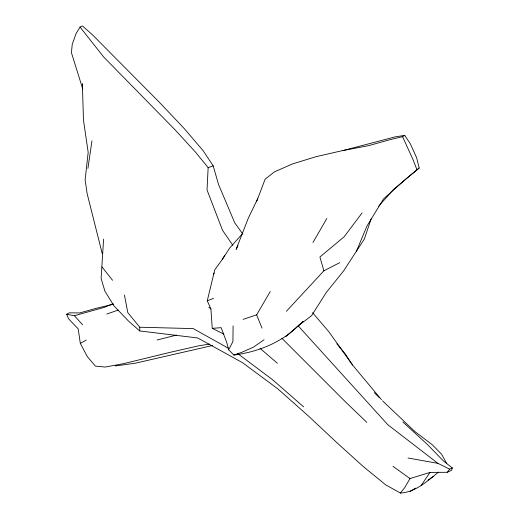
<?xml version="1.0" encoding="UTF-8"?>
<svg xmlns="http://www.w3.org/2000/svg" width="519" height="519" viewBox="0 0 519 519"><rect width="100%" height="100%" fill="white"/><g stroke="black" fill="none" stroke-linecap="round" stroke-linejoin="round"><path stroke-width="0.78" d="M233.096 325.848L232.908 341.554L228.645 349.761L233.855 355.054C257.45 352.038 281.253 342.748 298.289 325.763L299.398 324.777M242.743 233.933L234.776 222.911L218.499 184.349L213.205 165.872L203.195 150.77L184.063 128.375L159.923 102.866L92.401 34.741L82.456 25.95L80.056 27.066L103.69 56.999L174.884 129.633L195.332 151.937L208.151 167.65L207.023 189.902L222.495 230.241L232.869 245.357M438.516 472.128C427.234 481.132 415.563 492.252 400.409 493.05L385.747 484.889L363.469 466.717L336.883 442.681L308.37 415.959L277.775 388.802L242.503 362.658L197.707 337.966L139.767 330.947L128.576 321.151L114.031 305.912L104.916 291.224L101.114 278.476L103.592 239.162M87.932 168.383L91.954 140.818M223.799 334.054L212.245 328.345L210.915 308.941L207.263 300.786L214.769 269.822L222.223 259.565L229.878 247.79L242.697 233.446M402.88 422.012L427.208 444.283L443.486 461.015L452.309 467.924L451.614 470.259L447.346 472.284L429.985 472.433L409.984 478.55L404.677 487.691L400.409 493.05M371.143 218.836L364.319 239.077L343.52 271.054L326.321 292.411L311.588 315.669L298.289 325.763M256.827 201.093L265.125 179.146L274.447 171.873L292.437 163.952L315.961 156.712L342.242 150.672L368.607 145.651L390.619 139.501L402.562 136.692L404.736 135.368L410.341 143.802L416.588 157.62L419.183 168.02L393.467 189.532L378.695 206.153M356.313 251.579L366.842 226.258L383.47 198.998L406.046 178.821L419.183 168.02M257.625 198.861L248.361 218.038L236.106 249.392L237.981 245.818M312.989 242.47L326.821 218.48M243.132 319.347L256.646 314.832L270.237 291.529M213.393 274.402L214.211 273.02M222.223 259.565L224.701 255.413M80.056 27.066L76.021 33.67L72.238 44.316L71.434 52.698L82.735 89.002M421.143 485.499L429.985 472.433M447.346 472.284L449.642 469.15L452.309 467.924M362.113 212.868L344.181 236.748L319.925 257.009L323.882 270.814L286.371 311.309M300.507 323.791L303.284 321.332L285.671 336.779M264.054 339.75L253.544 347.094L241.595 352.388L233.855 355.054M427.961 480.075L433.157 476.682M410.127 491.499L415.492 488.12M209.468 344.084L198.466 345.862L172.172 351.85L122.899 363.813L105.13 367.05L95.431 366.129L87.315 356.624L80.315 343.377L78.187 328.871L68.566 318.815L66.692 314.255L69.228 312.834L79.699 312.938L96.197 308.331L113.239 304.27M80.315 343.377L86.251 340.062M323.882 270.814L339.705 262.679M113.123 303.673L104.293 307.345L74.431 315.714L66.692 314.255M207.263 300.786L213.543 298.38M208.151 167.65L213.205 165.872M106.739 314.079L118.202 310.07M342.488 150.698L395.056 136.912L404.736 135.368M157.147 339.984L176.557 335.066M212.492 345.505L135.323 363.209L115.348 365.947M212.245 328.345L221.165 327.677L226.732 342.436L228.645 349.761M124.443 295.052L127.791 312.587L139.715 327.217L193.295 328.611L228.587 348.366M408.044 458.005L437.9 463.357L449.642 469.15M392.974 466.341L409.984 478.55M237.702 353.588L272.41 379.597L303.602 406.831M437.9 463.357L387.823 424.73L298.289 325.964M208.813 307.313L210.915 308.941M259.967 348.262L277.399 363.268M382.529 400.811L414.752 431.451L432.139 444.64L441.585 454.183L446.703 463.525M366.81 422.362L345.103 401.505L281.856 338.232M374.309 392.675L379.214 397.548M74.431 315.714L82.625 324.855M312.607 312.717L328.838 331.725L352.518 364.98L381.426 399.636M336.896 343.818L344.94 353.51L352.518 364.98M102.035 266.941L112.539 280.273M402.562 136.692L413.176 159.988L416.945 169.694M256.646 314.832L262.024 328.164M102.217 253.577L87.114 193.542L85.129 179.879L88.178 152.307L83.455 119.973L82.365 83.715L82.703 85.233M139.715 327.217L139.767 330.947"/></g></svg>
